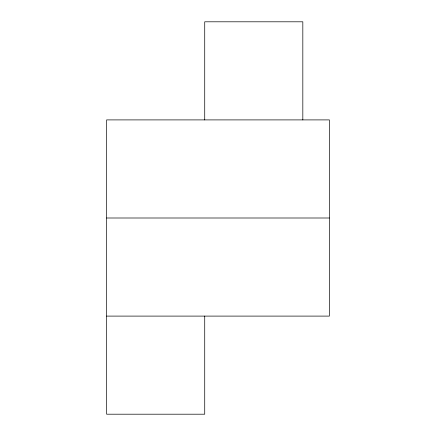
<?xml version="1.0" encoding="UTF-8"?>
<svg xmlns="http://www.w3.org/2000/svg" width="436" height="436" viewBox="0 0 436 436"><rect width="100%" height="100%" fill="white"/><g stroke="black" fill="none" stroke-linecap="round" stroke-linejoin="round"><path stroke-width="0.65" d="M106.624 218L329.376 218M106.624 316.1L329.376 316.1L329.376 119.9L106.624 119.9L106.624 414.2L204.724 414.2L204.724 316.1M302.824 119.9L302.824 21.8L204.724 21.8L204.724 119.9"/></g></svg>
